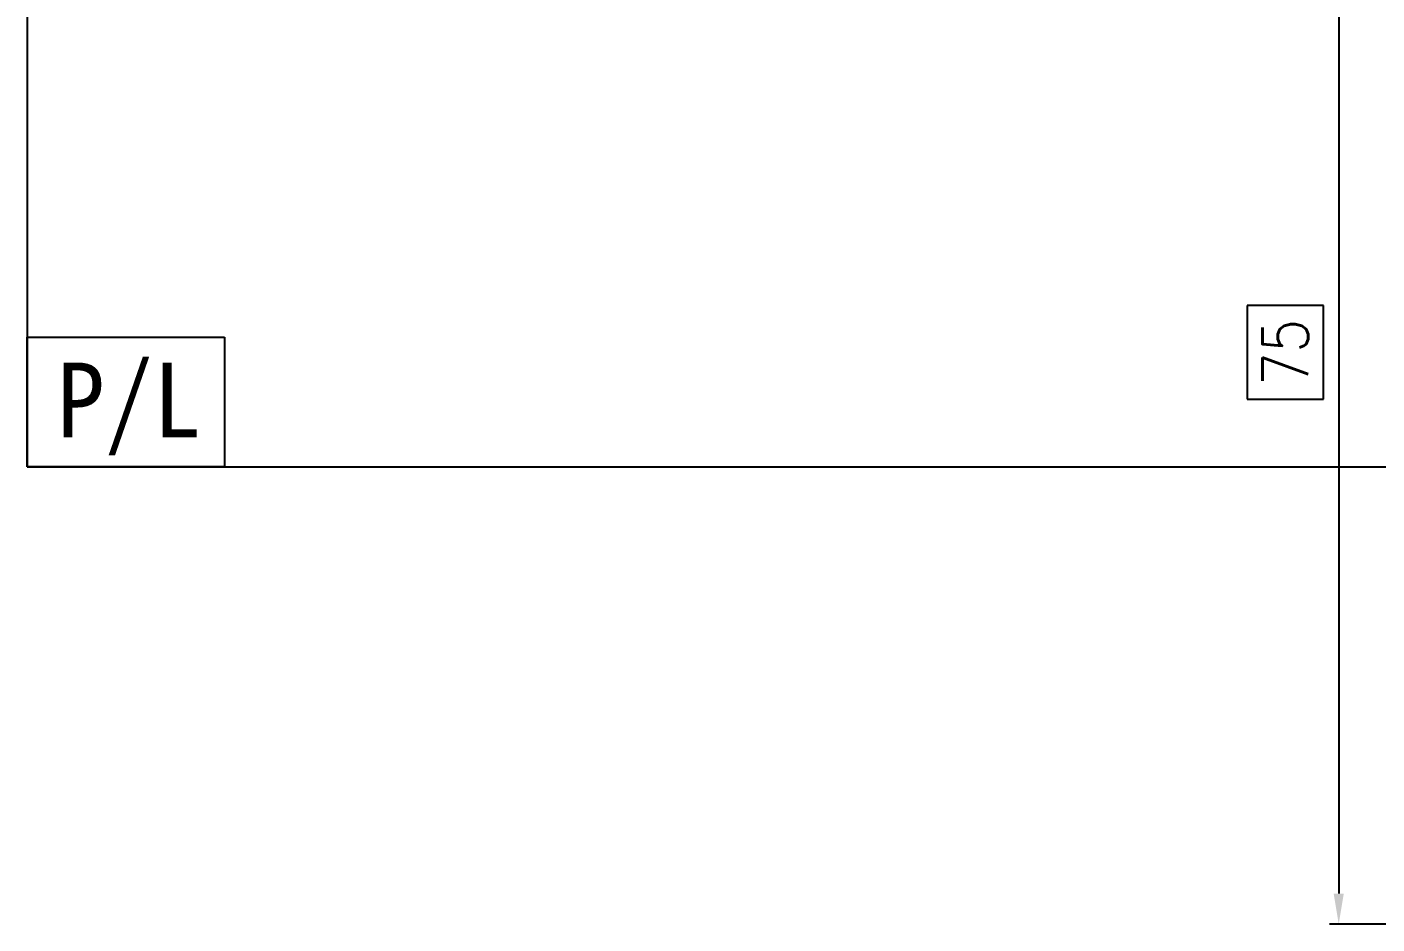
# Model space of a CAD drawing. Header units: millimetres. Extents: x 632 to 3922, y 1402 to 2001.
# Drawn here: x 3568.7 to 3657.2, y 1786 to 1844.8 of the extents above; entities that cross this region are included whole.
import ezdxf

# ---------------------------------------------------------------- set-up
doc = ezdxf.new("R2010")
doc.units = ezdxf.units.MM
for name, color, linetype in [('1', 1, 'Continuous'), ('4', 4, 'Continuous'), ('6', 6, 'Continuous'), ('DIM', 7, 'Continuous')]:
    doc.layers.add(name, color=color, linetype=linetype)
doc.styles.add('STYLE', font='')
doc.styles.add('SY', font='romans.shx', dxfattribs={"width": 0.85, "height": 3, "bigfont": 'ghs.shx'})
doc.styles.get('STYLE').set_extended_font_data('BatangChe')
doc.dimstyles.new('BaseStyle', dxfattribs={"dimtxt": 3, "dimasz": 2, "dimexe": 0.6, "dimexo": 0, "dimgap": 1, "dimtad": 1, "dimdsep": 46, "dimtxsty": 'SY', "dimcen": 0, "dimclrd": 3, "dimclre": 3, "dimclrt": 7, "dimaunit": 1, "dimazin": 0, "dimtfac": 1, "dimtmove": 0, "dimatfit": 3, "dimfxl": 1, "dimtolj": 1, "dimtzin": 0, "dimarcsym": 0})

# ---------------------------------------------------------------- blocks, each defined once
blk = doc.blocks.new('*D808')
at = {"layer": 'Defpoints', "color": 0}
for p in [(3694.378, 1860.969), (3654.738, 1785.969), (3694.378, 1785.969)]:
    blk.add_point(p, dxfattribs=at)
at = {"layer": 'DIM', "color": 3, "lineweight": -2}
for p, q in [((3694.378, 1860.969), (3654.138, 1860.969)), ((3654.738, 1858.969), (3654.738, 1787.969)), ((3653.738, 1826.533), (3648.738, 1826.533)), ((3648.738, 1826.533), (3648.738, 1820.405)), ((3653.738, 1820.405), (3653.738, 1826.533)), ((3648.738, 1820.405), (3653.738, 1820.405)), ((3694.378, 1785.969), (3654.138, 1785.969))]:
    blk.add_line(p, q, dxfattribs=at)
at = {"layer": 'DIM', "color": 3}
for points in [[(3655.072, 1858.969), (3654.405, 1858.969), (3654.738, 1860.969)], [(3654.405, 1787.969), (3655.072, 1787.969), (3654.738, 1785.969)]]:
    blk.add_solid(points, dxfattribs=at)
at = {"layer": 'DIM', "color": 7, "insert": (3651.238, 1823.469), "char_height": 3, "attachment_point": 5, "rotation": 90, "style": 'SY', "bg_fill": 3, "box_fill_scale": 1.1, "bg_fill_color": 256, "bg_fill_true_color": 13158600, "bg_fill_transparency": 0}
blk.add_mtext('\\A1;75', dxfattribs=at)

msp = doc.modelspace()

# ---------------------------------------------------------------- linework, layer by layer
at = {"layer": '1'}
for p, q in [((3568.708, 1998.703), (3568.708, 1815.969)), ((3568.708, 1815.969), (3844.939, 1815.969))]:
    msp.add_line(p, q, dxfattribs=at)
at = {"layer": '4'}
for p, q in [((3568.708, 1824.463), (3581.668, 1824.463)), ((3568.708, 1815.969), (3568.708, 1824.463)), ((3581.668, 1824.463), (3581.668, 1815.969)), ((3581.668, 1815.969), (3568.708, 1815.969))]:
    msp.add_line(p, q, dxfattribs=at)

# ---------------------------------------------------------------- texts
at = {"layer": '6', "style": 'STYLE'}
msp.add_text('P/L', height=4.9, dxfattribs=at).set_placement((3570.646, 1817.901))

# ---------------------------------------------------------------- next in the draw order: dimensions: what is measured, and where the dimension line sits
at = {"layer": 'DIM'}
dim = msp.add_linear_dim(base=(3654.738, 1785.969), p1=(3694.378, 1860.969), p2=(3694.378, 1785.969), angle=270, dimstyle='BaseStyle', override={"dimgap": -1, "dimtfill": 1}, dxfattribs=at)
dim.commit()
dim.dimension.update_dxf_attribs({"geometry": '*D808', "text_midpoint": (3651.238, 1823.469)})

doc.saveas('drawing.dxf')
